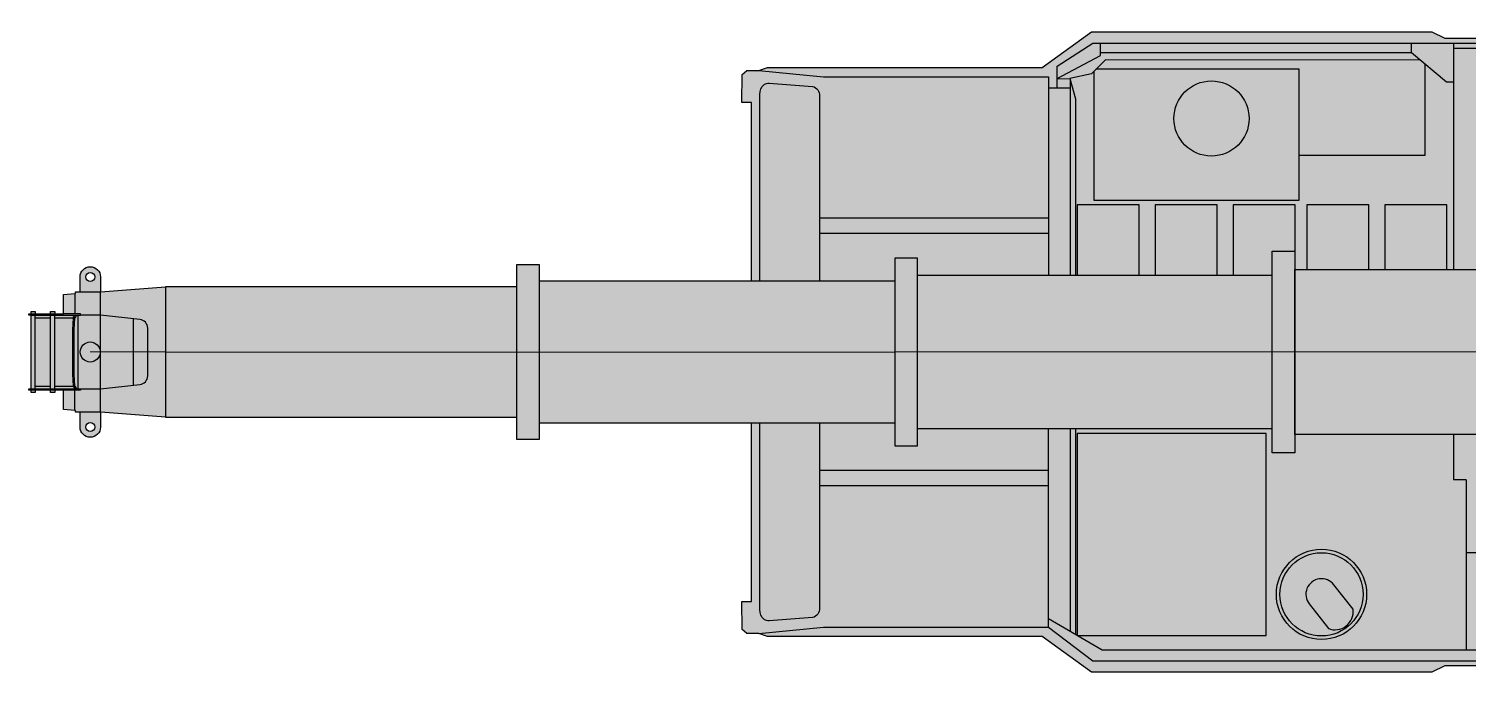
# Model space of a CAD drawing. Header units: millimetres. Extents: x -36138 to -14139, y -92870 to -59988.
# Drawn here: x -36138 to -29238, y -90107 to -87007 of the extents above; entities that cross this region are included whole.
import ezdxf

# ---------------------------------------------------------------- set-up
doc = ezdxf.new("R2010")
doc.units = ezdxf.units.MM
doc.set_wipeout_variables(frame=1)
doc.layers.add('Техника. Кран Grove GMK 5170', color=251, linetype='Continuous')
doc.layers.add('Техника. Кран Grove GMK 5170 Штрих', color=7, linetype='Continuous', true_color=0xf7d56e)

# ---------------------------------------------------------------- blocks, each defined once
blk = doc.blocks.new('Кран GMK 5170-0927.163132')
at = {"color": 0, "linetype": 'ByBlock', "lineweight": -2, "transparency": 16777216}
blk.add_wipeout([(-81.85994430214586, 359.87463061084054), (-81.85994430214586, 359.87463061084054), (-67.4814077343519, 394.587488599886), (-32.768549745306345, 408.9660251676801), (1.9443082437392576, 394.587488599886), (16.322844811533187, 359.87463061084054), (16.322844811533187, 289.1776248546521), (327.40467431650166, 313.3023433825217), (327.40467431650166, -313.30234338252194), (16.322844811533187, -289.1776248546521), (16.322844811533187, -359.87463061084054), (16.322844811533187, -359.87463061084054), (1.9443082437393997, -394.58748859988583), (-32.76854974530593, -408.9660251676796), (-67.4814077343512, -394.58748859988583), (-81.85994430214495, -359.87463061084054), (-81.85994430214495, -289.1776248546521), (-103.69394316832415, -289.1776248546521), (-103.69394316832415, -280.99865100285024), (-106.43196874961367, -280.99865100285024), (-160.9818630229966, -275.52259984027114), (-160.9818630229966, -182.7807589971053), (-201.91183517406904, -182.7807589971053), (-201.91183517406904, -193.69775843020034), (-223.7458340402482, -193.69775843020034), (-223.7458340402482, -182.7807589971053), (-297.3917015985208, -182.7807589971053), (-297.3917015985208, -193.69775843020034), (-316.48767488341036, -193.69775843020034), (-316.48767488341036, -182.7807589971053), (-327.4046743165018, -182.7807589971053), (-327.4046743165018, -177.3047078345262), (-316.48767488341036, -177.3047078345262), (-316.48767488341036, 177.30470783452608), (-327.4046743165018, 177.30470783452608), (-327.4046743165018, 182.7807589971053), (-316.48767488341036, 182.7807589971053), (-316.48767488341036, 193.69775843020045), (-297.3917015985208, 193.69775843020045), (-297.3917015985208, 182.7807589971053), (-223.7458340402482, 182.7807589971053), (-223.7458340402482, 193.69775843020045), (-201.91183517406904, 193.69775843020045), (-201.91183517406904, 182.7807589971053), (-160.9818630229966, 182.7807589971053), (-160.9818630229966, 275.5225998402709), (-106.43196874961367, 280.99865100285024), (-103.69394316832415, 280.99865100285024), (-103.69394316832415, 289.1776248546521), (-81.85994430214495, 289.1776248546521), (-81.85994430214495, 289.42334509912666)], dxfattribs=at)
at = {"layer": 'Техника. Кран Grove GMK 5170 Штрих', "transparency": 16777216}
h = blk.add_hatch(color=256, dxfattribs=at)
h.dxf.hatch_style = 1
edge = h.paths.add_edge_path(flags=16)
edge.add_arc((-32.76854974530579, 359.8746306108405), 21.26532292016782, 0, 360)
edge = h.paths.add_edge_path(flags=16)
edge.add_arc((-32.76854974530579, -359.8746306108405), 21.26532292016782, 0, 360)
edge = h.paths.add_edge_path()
edge.add_line((-81.85994430214487, 289.4233450991269), (-81.85994430214578, 359.8746306108405))
edge.add_arc((-32.76854974530625, 359.8746306108405), 49.09139455683953, 0, 180, ccw=False)
edge.add_line((16.32284481153329, 359.8746306108405), (16.32284481153329, 289.1776248546521))
edge.add_line((16.32284481153329, 289.1776248546521), (327.4046743165018, 313.3023433825219))
edge.add_line((327.4046743165018, 313.3023433825219), (327.4046743165018, -313.3023433825219))
edge.add_line((327.4046743165018, -313.3023433825219), (16.32284481153329, -289.1776248546521))
edge.add_line((16.32284481153329, -289.1776248546521), (16.32284481153329, -359.8746306108405))
edge.add_arc((-32.76854974530579, -359.8746306108405), 49.09139455683908, 180, 360, ccw=False)
edge.add_line((-81.85994430214487, -359.8746306108405), (-81.85994430214487, -289.1776248546521))
edge.add_line((-81.85994430214487, -289.1776248546521), (-103.693943168324, -289.1776248546521))
edge.add_line((-103.693943168324, -289.1776248546521), (-103.693943168324, -280.9986510028502))
edge.add_line((-103.693943168324, -280.9986510028502), (-106.4319687496136, -280.9986510028502))
edge.add_line((-106.4319687496136, -280.9986510028502), (-160.9818630229965, -275.5225998402711))
edge.add_line((-160.9818630229965, -275.5225998402711), (-160.9818630229965, -182.7807589971053))
edge.add_line((-160.9818630229965, -182.7807589971053), (-201.911835174069, -182.7807589971053))
edge.add_line((-201.911835174069, -182.7807589971053), (-201.911835174069, -193.6977584302003))
edge.add_line((-201.911835174069, -193.6977584302003), (-223.7458340402482, -193.6977584302003))
edge.add_line((-223.7458340402482, -193.6977584302003), (-223.7458340402482, -182.7807589971053))
edge.add_line((-223.7458340402482, -182.7807589971053), (-297.3917015985207, -182.7807589971053))
edge.add_line((-297.3917015985207, -182.7807589971053), (-297.3917015985207, -193.6977584302003))
edge.add_line((-297.3917015985207, -193.6977584302003), (-316.4876748834104, -193.6977584302003))
edge.add_line((-316.4876748834104, -193.6977584302003), (-316.4876748834104, -182.7807589971053))
edge.add_line((-316.4876748834104, -182.7807589971053), (-327.4046743165018, -182.7807589971053))
edge.add_line((-327.4046743165018, -182.7807589971053), (-327.4046743165018, -177.3047078345262))
edge.add_line((-327.4046743165018, -177.3047078345262), (-316.4876748834104, -177.3047078345262))
edge.add_line((-316.4876748834104, -177.3047078345262), (-316.4876748834104, 177.3047078345262))
edge.add_line((-316.4876748834104, 177.3047078345262), (-327.4046743165018, 177.3047078345262))
edge.add_line((-327.4046743165018, 177.3047078345262), (-327.4046743165018, 182.7807589971053))
edge.add_line((-327.4046743165018, 182.7807589971053), (-316.4876748834104, 182.7807589971053))
edge.add_line((-316.4876748834104, 182.7807589971053), (-316.4876748834104, 193.6977584302003))
edge.add_line((-316.4876748834104, 193.6977584302003), (-297.3917015985207, 193.6977584302003))
edge.add_line((-297.3917015985207, 193.6977584302003), (-297.3917015985207, 182.7807589971053))
edge.add_line((-297.3917015985207, 182.7807589971053), (-223.7458340402482, 182.7807589971053))
edge.add_line((-223.7458340402482, 182.7807589971053), (-223.7458340402482, 193.6977584302003))
edge.add_line((-223.7458340402482, 193.6977584302003), (-201.911835174069, 193.6977584302003))
edge.add_line((-201.911835174069, 193.6977584302003), (-201.911835174069, 182.7807589971053))
edge.add_line((-201.911835174069, 182.7807589971053), (-160.9818630229965, 182.7807589971053))
edge.add_line((-160.9818630229965, 182.7807589971053), (-160.9818630229965, 275.5225998402711))
edge.add_line((-160.9818630229965, 275.5225998402711), (-106.4319687496136, 280.9986510028502))
edge.add_line((-106.4319687496136, 280.9986510028502), (-103.693943168324, 280.9986510028502))
edge.add_line((-103.693943168324, 280.9986510028502), (-103.693943168324, 289.1776248546521))
edge.add_line((-103.693943168324, 289.1776248546521), (-81.85994430214487, 289.1776248546521))
edge.add_line((-81.85994430214487, 289.1776248546521), (-81.85994430214487, 289.4233450991269))
at = {"color": 0, "linetype": 'ByBlock', "lineweight": -2, "transparency": 16777216}
blk.add_lwpolyline([(-81.85994430214487, 289.4233450991269), (-81.85994430214578, 359.8746306108405, -0.9999999999999999), (16.32284481153329, 359.8746306108405), (16.32284481153329, 289.1776248546521), (327.4046743165018, 313.3023433825219), (327.4046743165018, -313.3023433825219), (16.32284481153329, -289.1776248546521), (16.32284481153329, -359.8746306108405, -0.9999999999999999), (-81.85994430214487, -359.8746306108405), (-81.85994430214487, -289.1776248546521), (-103.693943168324, -289.1776248546521), (-103.693943168324, -280.9986510028502), (-106.4319687496136, -280.9986510028502), (-160.9818630229965, -275.5225998402711), (-160.9818630229965, -182.7807589971053), (-201.911835174069, -182.7807589971053), (-201.911835174069, -193.6977584302003), (-223.7458340402482, -193.6977584302003), (-223.7458340402482, -182.7807589971053), (-297.3917015985207, -182.7807589971053), (-297.3917015985207, -193.6977584302003), (-316.4876748834104, -193.6977584302003), (-316.4876748834104, -182.7807589971053), (-327.4046743165018, -182.7807589971053), (-327.4046743165018, -177.3047078345262), (-316.4876748834104, -177.3047078345262), (-316.4876748834104, 177.3047078345262), (-327.4046743165018, 177.3047078345262), (-327.4046743165018, 182.7807589971053), (-316.4876748834104, 182.7807589971053), (-316.4876748834104, 193.6977584302003), (-297.3917015985207, 193.6977584302003), (-297.3917015985207, 182.7807589971053), (-223.7458340402482, 182.7807589971053), (-223.7458340402482, 193.6977584302003), (-201.911835174069, 193.6977584302003), (-201.911835174069, 182.7807589971053), (-160.9818630229965, 182.7807589971053), (-160.9818630229965, 275.5225998402711), (-106.4319687496136, 280.9986510028502), (-103.693943168324, 280.9986510028502), (-103.693943168324, 289.1776248546521), (-81.85994430214487, 289.1776248546521)], format="xyb", close=True, dxfattribs=at)
for points in [[(-81.85994430214487, 289.4233450991269), (-81.85994430214487, 359.8746306108405, -0.9999999999999999), (16.32284481153329, 359.8746306108405), (16.32284481153329, 289.1776248546521)], [(-79.15702161292211, -177.3047078345262), (16.63481161563868, -177.3047078345262), (204.5796549712177, -155.5058118604138, 0.3797778744483904), (242.7716015410006, -114.575839709345), (242.7716015410006, 114.575839709345, 0.3797778744483904), (204.5796549712177, 155.5058118604138), (16.63481161563868, 177.3047078345262), (-79.15702161292211, 177.3047078345262)]]:
    blk.add_lwpolyline(points, format="xyb", dxfattribs=at)
for points in [[(-106.4319687496136, 280.9986510028502), (-106.4319687496136, 182.7807589971053)], [(-81.85994430214487, 289.1776248546521), (16.32284481153329, 289.1776248546521)], [(16.32284481153329, -289.1776248546521), (16.32284481153329, 289.1776248546521)], [(-316.4876748834104, 177.3047078345262), (-79.15702161292211, 177.3047078345262), (-79.15702161292211, 182.7807589971053), (-160.9818630229965, 182.7807589971053)], [(-316.4876748834104, 182.7807589971053), (-297.3917015985207, 182.7807589971053)], [(-297.3917015985207, -177.3047078345262), (-297.3917015985207, 177.3047078345262)], [(-297.3917015985207, 163.6847857122157), (-223.7458340402482, 163.6847857122157)], [(-223.7458340402482, 182.7807589971053), (-201.911835174069, 182.7807589971053)], [(-223.7458340402482, -177.3047078345262), (-223.7458340402482, 177.3047078345262)], [(-201.911835174069, 163.6847857122157), (-114.6109426014118, 163.6847857122157), (-106.4319687496136, 177.3047078345262)], [(-201.911835174069, -177.3047078345262), (-201.911835174069, 177.3047078345262)], [(-98.32421700341729, 177.3047078345262), (-106.5031908552155, 163.6847857122157), (-114.6109426014118, 163.6847857122157), (-117.348968182705, 106.3968658575432), (-117.348968182705, -106.3968658575432), (-114.6109426014118, -163.6847857122157), (-106.5031908552155, -163.6847857122157), (-98.32421700341729, -177.3047078345262)], [(-106.5031908552155, -163.6847857122157), (-109.2412164365087, -106.3968658575432), (-109.2412164365087, 106.3968658575432), (-106.5031908552155, 163.6847857122157)], [(-90.07402104600988, -177.3047078345262), (-90.07402104600988, 177.3047078345262)], [(174.5666822532366, -158.9868845968194), (174.5666822532366, 158.9868845968194)], [(-316.4876748834104, -177.3047078345262), (-79.15702161292211, -177.3047078345262), (-79.15702161292211, -182.7807589971053), (-160.9818630229965, -182.7807589971053)], [(-297.3917015985207, -182.7807589971053), (-316.4876748834104, -182.7807589971053)], [(-297.3917015985207, -163.6847857122157), (-223.7458340402482, -163.6847857122157)], [(-201.911835174069, -182.7807589971053), (-223.7458340402482, -182.7807589971053)], [(-201.911835174069, -163.6847857122157), (-114.6109426014118, -163.6847857122157), (-106.4319687496136, -177.3047078345262)], [(-106.4319687496136, -280.9986510028502), (-106.4319687496136, -182.7807589971053)], [(16.32284481153329, -289.1776248546521), (-81.85994430214487, -289.1776248546521)]]:
    blk.add_lwpolyline(points, dxfattribs=at)
for centre, radius in [((-32.76854974530579, 359.8746306108405), 21.26532292016782), ((-32.76854974530579, 0), 47.98231210334961), ((-32.76854974530579, -359.8746306108405), 21.26532292016782)]:
    blk.add_circle(centre, radius, dxfattribs=at)
blk = doc.blocks.new('Кран GMK 5170-0224.194517')
at = {"color": 0, "linetype": 'ByBlock', "lineweight": -2, "transparency": 16777216}
blk.add_wipeout([(3949.282916369557, -1343.6058605168419), (3949.282916369557, -1391.2596329978542), (3838.8889044283114, -1421.6017187266352), (3838.8889044283114, -1481.2225783520626), (3789.7622286376854, -1500), (2396.5737555861697, -1500), (2290.848995575666, -1550), (-674.4223234290187, -1550), (-773.9656903497023, -1503.8969788338145), (-1534.5385818486614, -1503.8969788338145), (-1570.6035288986825, -1550), (-4580.100827058704, -1550), (-4670.965540650541, -1505.746114425222), (-5920.288391583475, -1505.746114425222), (-5982.3129511308, -1534.9999999999982), (-7614.946196158634, -1534.9999999999982), (-7850.525721955819, -1364.999999999999), (-9168.498484730968, -1364.999999999999), (-9208.703359599698, -1349.8339980864039), (-9267.502203828066, -1349.8339980864039), (-9288.79225144814, -1330.2931327825354), (-9291.20774855186, -1197.156580423768), (-9243.663347690097, -1197.156580423768), (-9243.663347690097, 1197.156580423769), (-9291.20774855186, 1197.156580423769), (-9288.79225144814, 1330.2931327825354), (-9267.502203828066, 1349.833998086402), (-9208.703359599698, 1349.833998086402), (-9168.498484730968, 1365), (-7850.525721955819, 1365), (-7614.946196158634, 1535), (-5982.3129511308, 1535), (-5920.288391583475, 1505.746114425221), (-4670.965540650541, 1505.746114425221), (-4580.100827058704, 1550), (-1570.6035288986825, 1550), (-1534.5385818486614, 1503.8969788338145), (-773.9656903497023, 1503.8969788338145), (-674.4223234290187, 1550), (2290.848995575666, 1550), (2396.5737555861697, 1500.0000000000018), (3789.7622286376854, 1500.0000000000018), (3838.8889044283114, 1481.2225783520626), (3838.8889044283114, 1421.6017187266334), (3949.282916369557, 1391.259632997857), (3949.282916369557, 1343.6058605168437), (4007.999999999998, 1321.192387074514), (4007.999999999998, -1321.1923870745159)], dxfattribs=at)
at = {"layer": 'Техника. Кран Grove GMK 5170 Штрих', "transparency": 16777216}
h = blk.add_hatch(color=256, dxfattribs=at)
h.dxf.hatch_style = 1
h.paths.add_polyline_path([(4008, -1321.192387074516), (3949.282916369557, -1343.605860516844), (3949.282916369557, -1391.259632997855), (3838.888904428313, -1421.601718726633), (3838.888904428313, -1481.222578352063), (3789.762228637686, -1500), (2396.573755586171, -1500), (2290.848995575667, -1550), (-674.4223234290184, -1550), (-773.9656903497016, -1503.896978833815), (-1534.538581848661, -1503.896978833815), (-1570.603528898682, -1550), (-4580.100827058704, -1550), (-4670.965540650541, -1505.746114425223), (-5920.288391583475, -1505.746114425223), (-5982.3129511308, -1535), (-7614.946196158635, -1535), (-7850.525721955819, -1365), (-9168.498484730968, -1365), (-9208.703359599698, -1349.833998086404), (-9267.502203828066, -1349.833998086404), (-9288.79225144814, -1330.293132782535), (-9291.20774855186, -1197.156580423769), (-9243.663347690097, -1197.156580423769), (-9243.663347690097, 1197.156580423769), (-9291.20774855186, 1197.156580423769), (-9288.79225144814, 1330.293132782535), (-9267.502203828066, 1349.833998086404), (-9208.703359599698, 1349.833998086404), (-9168.498484730968, 1365), (-7850.525721955819, 1365), (-7614.946196158635, 1535), (-5982.3129511308, 1535), (-5920.288391583475, 1505.746114425223), (-4670.965540650541, 1505.746114425223), (-4580.100827058704, 1550), (-1570.603528898682, 1550), (-1534.538581848661, 1503.896978833815), (-773.9656903497016, 1503.896978833815), (-674.4223234290184, 1550), (2290.848995575667, 1550), (2396.573755586171, 1500), (3789.762228637686, 1500), (3838.888904428313, 1481.222578352063), (3838.888904428313, 1421.601718726633), (3949.282916369557, 1391.259632997855), (3949.282916369557, 1343.605860516844), (4008, 1321.192387074516)])
edge = h.paths.add_edge_path(flags=0)
edge.add_arc((5.811107890344035e-14, -1.13686837721616e-13), 1000, 180, 360)
edge.add_arc((-5.811107890344035e-14, 1.13686837721616e-13), 1000, 0, 180)
h = blk.add_hatch(color=256, dxfattribs=at)
h.dxf.hatch_style = 1
h.set_gradient(color1=(132, 132, 132), color2=(214, 214, 214), rotation=180, tint=1)
edge = h.paths.add_edge_path()
edge.add_arc((-8964.147920987394, -1229.295151965263), 46.3886188299407, -73.92290433633718, 1.0553593319232277, ccw=False)
edge.add_line((-8951.301495082756, -1273.869508925585), (-9159.18373208106, -1288.516799466692))
edge.add_arc((-9163.552191597526, -1249.61695367322), 39.14436666115686, 239.2792716071339, 276.40748048065984, ccw=False)
edge.add_arc((-9139.450014042377, -1234.790334517638), 65.53499409073983, 180.4587436288264, 227.7078468648411, ccw=False)
edge.add_line((-9204.982907569807, -1235.31504052657), (-9204.982907569807, 1235.31504052657))
edge.add_arc((-9139.450014042377, 1234.790334517638), 65.53499409073981, 132.2921531351589, 179.5412563711736, ccw=False)
edge.add_arc((-9163.552191597526, 1249.61695367322), 39.14436666115724, 83.59251951934021, 120.7207283928661, ccw=False)
edge.add_line((-9159.18373208106, 1288.516799466692), (-8951.301495082756, 1273.869508925585))
edge.add_arc((-8964.147920987394, 1229.295151965263), 46.38861882994086, -1.0553593319232277, 73.92290433633718, ccw=False)
edge.add_line((-8917.76717124926, 1228.440745341912), (-8917.76717124926, -1228.440745341912))
at = {"color": 0, "linetype": 'ByBlock', "lineweight": -2, "transparency": 16777216}
for p, q in [((-4221.282619536614, 1481.222578352063), (-4221.282619536614, 793.1243666978517)), ((2974.749875559483, 1481.222578352063), (2974.749875559483, -1481.222578352063)), ((-4221.282619536614, -793.1243666978517), (-4221.282619536614, -1481.222578352063))]:
    blk.add_line(p, q, dxfattribs=at)
for points in [[(4008, -1321.192387074516), (3949.282916369557, -1343.605860516844), (3949.282916369557, -1391.259632997855), (3838.888904428313, -1421.601718726633), (3838.888904428313, -1481.222578352063), (3789.762228637686, -1500), (2396.573755586171, -1500), (2290.848995575667, -1550), (-674.4223234290184, -1550), (-773.9656903497016, -1503.896978833815), (-1534.538581848661, -1503.896978833815), (-1570.603528898682, -1550), (-4580.100827058704, -1550), (-4670.965540650541, -1505.746114425223), (-5920.288391583475, -1505.746114425223), (-5982.3129511308, -1535), (-7614.946196158635, -1535), (-7850.525721955819, -1365), (-9168.498484730968, -1365), (-9208.703359599698, -1349.833998086404), (-9267.502203828066, -1349.833998086404), (-9288.79225144814, -1330.293132782535), (-9291.20774855186, -1197.156580423769), (-9243.663347690097, -1197.156580423769), (-9243.663347690097, 1197.156580423769), (-9291.20774855186, 1197.156580423769), (-9288.79225144814, 1330.293132782535), (-9267.502203828066, 1349.833998086404), (-9208.703359599698, 1349.833998086404), (-9168.498484730968, 1365), (-7850.525721955819, 1365), (-7614.946196158635, 1535), (-5982.3129511308, 1535), (-5920.288391583475, 1505.746114425223), (-4670.965540650541, 1505.746114425223), (-4580.100827058704, 1550), (-1570.603528898682, 1550), (-1534.538581848661, 1503.896978833815), (-773.9656903497016, 1503.896978833815), (-674.4223234290184, 1550), (2290.848995575667, 1550), (2396.573755586171, 1500), (3789.762228637686, 1500), (3838.888904428313, 1481.222578352063), (3838.888904428313, 1421.601718726633), (3949.282916369557, 1391.259632997855), (3949.282916369557, 1343.605860516844), (4008, 1321.192387074516)], [(-7683.441580662191, -341.0455564032818), (-7386.341123941711, -341.0455564032818), (-7386.341123941711, 705.1282999145988), (-7683.441580662191, 705.1282999145988)], [(-7309.193878988306, -341.0455564032818), (-7012.093422267826, -341.0455564032818), (-7012.093422267826, 705.1282999145988), (-7309.193878988306, 705.1282999145988)], [(-6934.946177314421, -341.0455564032818), (-6637.845720593941, -341.0455564032818), (-6637.845720593941, 705.1282999145988), (-6934.946177314421, 705.1282999145988)], [(-6582.47735582936, -341.0455564032818), (-6285.37689910888, -341.0455564032818), (-6285.37689910888, 705.1282999145988), (-6582.47735582936, 705.1282999145988)], [(-6208.229654155475, -341.0455564032818), (-5911.129197434995, -341.0455564032818), (-5911.129197434995, 705.1282999145988), (-6208.229654155475, 705.1282999145988)], [(-7683.441580662191, -1359.732776178869), (-6776.686204974896, -1359.732776178869), (-6776.686204974896, -391.3066144031982), (-7683.441580662191, -391.3066144031982)]]:
    blk.add_lwpolyline(points, close=True, dxfattribs=at)
for points in [[(-7779.149436676264, 1266.918261519626), (-7779.149436676264, 1371.29692873959), (-7608.329289339628, 1481.222578352063), (3838.888904428313, 1481.222578352063)], [(-7779.149436676264, 1311.568009293529), (-7572.046250437816, 1421.70040296355), (-7572.046250437816, 1481.222578352063)], [(-6081.132421956405, 1435.708854484452), (-6081.132421956405, 1481.222578352063)], [(-5878.470172640955, 1481.222578352063), (-5878.470172640955, -613.4582289474638)], [(-5878.470172640955, 1457.573633436994), (-5405.341089288668, 1457.573633436994)], [(-5405.341089288668, 1481.222578352063), (-5405.341089288668, -965.3271675239885)], [(-6037.076670706614, 1398.915070904332), (-7548.177408317286, 1401.724740912512), (-7615.046149433845, 1334.506163332706), (-7718.297882727435, 1311.217050208405)], [(-7572.046250437816, 1435.708854484452), (-6081.132421956405, 1435.708854484452)], [(-6016.743302162671, 1381.933370662315), (-6016.743302162671, 942.6393478656028), (-6618.913299952251, 942.6393478656028)], [(-6081.132421956405, 1435.708854484452), (-5912.44205947937, 1294.8247130737), (-5878.470172640955, 1294.8247130737)], [(-9208.703359599698, 1349.833998086404), (-8898.72607232145, 1320.097898710956), (-7820.497462992331, 1320.097898710956), (-7820.497462992331, 0)], [(-7779.149436676264, 1310.140532959769), (-7718.297882727435, 1311.217050208405), (-7690.810732044243, 1213.612676964265), (-7690.810732044243, -1355.400456329677)], [(-7603.69340885475, 1345.918297920813), (-7603.69340885475, 727.883804879692), (-6618.913299952251, 727.883804879692), (-6618.913299952251, 1355.923017432264), (-7593.740758515476, 1355.923017432264)], [(-7820.497462992331, 1266.918261519626), (-7716.746189349265, 1266.918261519626)], [(-7716.948513512078, 1305.519713521338), (-7716.948513512078, -1340.034069673156)], [(-609.0597170640431, 793.1243666978517), (-5405.341089288668, 793.1243666978517)], [(2974.749875559483, 793.1243666978517), (609.0597170640426, 793.1243666978517)], [(-7820.497462992331, 642.5311291612693), (-8917.76717124926, 642.5311291612693)], [(-7820.497462992331, 568.6485606312222), (-8917.76717124926, 568.6485606312222)], [(-9208.703359599698, -1349.833998086404), (-8898.72607232145, -1320.097898710956), (-7820.497462992331, -1320.097898710956), (-7820.497462992331, 0)], [(-7820.497462992331, -568.6485606312222), (-8917.76717124926, -568.6485606312222)], [(-5817.836284491583, -613.4582289474638), (-5878.470172640955, -613.4582289474638)], [(-5817.836284491583, -613.4582289474638), (-5817.836284491583, -1430.041503779954)], [(-7820.497462992331, -642.5311291612693), (-8917.76717124926, -642.5311291612693)], [(-609.0597170640431, -793.1243666978517), (-5405.341089288668, -793.1243666978517)], [(2974.749875559483, -793.1243666978517), (609.0597170640426, -793.1243666978517)], [(-5819.175658379419, -962.2101991520394), (-5274.989419837955, -962.2101991520394), (-5180.62415969008, -1422.59498477669), (-5180.62415969008, -1505.746114425223)], [(-5180.62415969008, -1430.041503779954), (-7563.848458453554, -1430.041503779954), (-7820.497462992331, -1279.157701969634)], [(-7820.497462992331, -1320.097898710956), (-7608.329289339628, -1481.222578352063), (3838.888904428313, -1481.222578352063)]]:
    blk.add_lwpolyline(points, dxfattribs=at)
for points in [[(-8917.76717124926, -1228.440745341912, -0.3393484909883466), (-8951.301495082756, -1273.869508925585), (-9159.18373208106, -1288.516799466692, -0.1634346486017519), (-9183.549246346818, -1283.268093960833, -0.2091344984603564), (-9204.982907569807, -1235.31504052657), (-9204.982907569807, 1235.31504052657, -0.2091344984603564), (-9183.549246346818, 1283.268093960833, -0.1634346486017519), (-9159.18373208106, 1288.516799466692), (-8951.301495082756, 1273.869508925585, -0.3393484909883466), (-8917.76717124926, 1228.440745341912)], [(-6479.146545887939, -1326.165225520861, 0.5734107732624532), (-6360.959837174734, -1233.925446001806), (-6452.899277804587, -1116.123561114058, 1.00000000000003), (-6571.085986517784, -1208.363340633106)]]:
    blk.add_lwpolyline(points, format="xyb", close=True, dxfattribs=at)
for centre, radius in [((-7039.385252513952, 1119.700126983989), 179.9794570608137), ((0, 0), 1000), ((-6511.992632161186, -1162.243450873582), 216.327422903385), ((-6511.992632161186, -1162.243450873582), 199.3848740226967)]:
    blk.add_circle(centre, radius, dxfattribs=at)
blk = doc.blocks.new('*U45')
at = {"layer": 'Техника. Кран Grove GMK 5170', "transparency": 16777216}
blk.add_blockref('Кран GMK 5170-0224.194517', (0, 0), dxfattribs=at)
at = {"color": 0, "linetype": 'ByBlock', "lineweight": -2, "transparency": 16777216}
blk.add_wipeout([(-12054.11999776509, 313.30234338253285), (-12054.11999776509, -313.30234338251466), (0, -313.302343382511), (0, 313.30234338253285)], dxfattribs=at)
at = {"layer": 'Техника. Кран Grove GMK 5170 Штрих', "true_color": 0xadadad, "transparency": 16777216}
h = blk.add_hatch(color=253, dxfattribs=at)
h.dxf.hatch_style = 1
h.paths.add_polyline_path([(-12054.11999776509, 313.3023433825206), (-12054.11999776509, -313.3023433825235), (0, -313.3023433825221), (0, 313.3023433825221)])
at = {"color": 0, "linetype": 'ByBlock', "lineweight": -2, "transparency": 16777216}
blk.add_lwpolyline([(-12054.11999776509, 313.3023433825206), (-12054.11999776509, -313.3023433825235), (0, -313.3023433825221), (0, 313.3023433825221)], close=True, dxfattribs=at)
blk.add_blockref('Кран GMK 5170-0927.163132', (-12381.52467208159, -1.469040865972503e-12), dxfattribs=at)
blk.add_wipeout([(-10260.625079109432, 340.66874397784704), (-10260.625079109432, 417.9641853140529), (-10370.469485057467, 417.96418531405106), (-10370.46948505747, -417.9641853140456), (-10260.625079109432, -417.9641853140456), (-10260.625079109432, -340.66874397784704), (0, -340.66874397784704), (0, 340.66874397784704)], dxfattribs=at)
at = {"layer": 'Техника. Кран Grove GMK 5170 Штрих', "transparency": 16777216}
h = blk.add_hatch(color=256, dxfattribs=at)
h.dxf.hatch_style = 1
h.paths.add_polyline_path([(-10260.62507910943, 417.9641853140519), (-10370.46948505747, 417.9641853140519), (-10370.46948505747, -417.9641853140471), (-10260.62507910943, -417.964185314047)])
at = {"layer": 'Техника. Кран Grove GMK 5170 Штрих', "true_color": 0xadadad, "transparency": 16777216}
h = blk.add_hatch(color=253, dxfattribs=at)
h.dxf.hatch_style = 1
h.paths.add_polyline_path([(0, 340.6687439778472), (0, -340.6687439778472), (-10260.62507910943, -340.6687439778484), (-10260.62507910943, 340.668743977846)])
at = {"color": 0, "linetype": 'ByBlock', "lineweight": -2, "transparency": 16777216}
for points in [[(-10260.62507910943, 417.9641853140519), (-10370.46948505747, 417.9641853140519), (-10370.46948505747, -417.9641853140471), (-10260.62507910943, -417.964185314047)], [(0, 340.6687439778472), (0, -340.6687439778472), (-10260.62507910943, -340.6687439778484), (-10260.62507910943, 340.668743977846)]]:
    blk.add_lwpolyline(points, close=True, dxfattribs=at)
blk.add_wipeout([(-8449.046063936674, 368.0351445731703), (-8449.046063936674, 450.2156488301425), (-8558.028298138155, 450.2156488301425), (-8558.028298138155, -450.2156488301389), (-8449.046063936674, -450.2156488301389), (-8449.046063936674, -368.03514457317397), (-9.094947017729282e-13, -368.03514457317397), (-9.094947017729282e-13, 368.0351445731703)], dxfattribs=at)
at = {"layer": 'Техника. Кран Grove GMK 5170 Штрих', "transparency": 16777216}
h = blk.add_hatch(color=256, dxfattribs=at)
h.dxf.hatch_style = 1
h.paths.add_polyline_path([(-8449.046063936672, 450.2156488301436), (-8558.028298138153, 450.2156488301436), (-8558.028298138153, -450.2156488301383), (-8449.046063936672, -450.2156488301383)])
at = {"layer": 'Техника. Кран Grove GMK 5170 Штрих', "true_color": 0xadadad, "transparency": 16777216}
h = blk.add_hatch(color=253, dxfattribs=at)
h.dxf.hatch_style = 1
h.paths.add_polyline_path([(0, 368.0351445731723), (0, -368.0351445731723), (-8449.046063936672, -368.0351445731732), (-8449.046063936672, 368.0351445731713)])
at = {"color": 0, "linetype": 'ByBlock', "lineweight": -2, "transparency": 16777216}
for points in [[(-8449.046063936672, 450.2156488301436), (-8558.028298138153, 450.2156488301436), (-8558.028298138153, -450.2156488301383), (-8449.046063936672, -450.2156488301383)], [(0, 368.0351445731723), (0, -368.0351445731723), (-8449.046063936672, -368.0351445731732), (-8449.046063936672, 368.0351445731713)]]:
    blk.add_lwpolyline(points, close=True, dxfattribs=at)
blk.add_wipeout([(-6640.338087803104, 395.4015451685027), (-6640.338087803104, 483.01815056388114), (-6748.90178095826, 483.01815056388114), (-6748.90178095826, -483.01815056387204), (-6640.338087803104, -483.01815056387204), (-6640.338087803104, -395.4015451685009), (-9.094947017729282e-13, -395.40154516849907), (-9.094947017729282e-13, 395.4015451685027)], dxfattribs=at)
at = {"layer": 'Техника. Кран Grove GMK 5170 Штрих', "transparency": 16777216}
h = blk.add_hatch(color=256, dxfattribs=at)
h.dxf.hatch_style = 1
h.paths.add_polyline_path([(-6748.901780958258, 483.0181505638788), (-6640.338087803102, 483.0181505638788), (-6640.338087803102, -483.018150563873), (-6748.901780958258, -483.018150563873)])
at = {"layer": 'Техника. Кран Grove GMK 5170 Штрих', "true_color": 0xadadad, "transparency": 16777216}
h = blk.add_hatch(color=253, dxfattribs=at)
h.dxf.hatch_style = 1
h.paths.add_polyline_path([(0, 395.4015451685011), (0, -395.4015451685011), (-6640.338087803102, -395.4015451685019), (-6640.338087803102, 395.4015451685004)])
at = {"color": 0, "linetype": 'ByBlock', "lineweight": -2, "transparency": 16777216}
for points in [[(-6748.901780958258, 483.0181505638788), (-6640.338087803102, 483.0181505638788), (-6640.338087803102, -483.018150563873), (-6748.901780958258, -483.018150563873)], [(0, 395.4015451685011), (0, -395.4015451685011), (-6640.338087803102, -395.4015451685019), (-6640.338087803102, 395.4015451685004)]]:
    blk.add_lwpolyline(points, close=True, dxfattribs=at)
at = {"color": 0, "linetype": 'ByBlock', "lineweight": 9, "transparency": 16777216}
blk.add_lwpolyline([(0, 0), (-12414.29322182689, -1.469040865972503e-12)], dxfattribs=at)

msp = doc.modelspace()

# ---------------------------------------------------------------- block references
at = {"layer": 'Техника. Кран Grove GMK 5170'}
msp.add_blockref('*U45', (-23429.23850626153, -88556.73956511018), dxfattribs=at)

doc.saveas('drawing.dxf')
